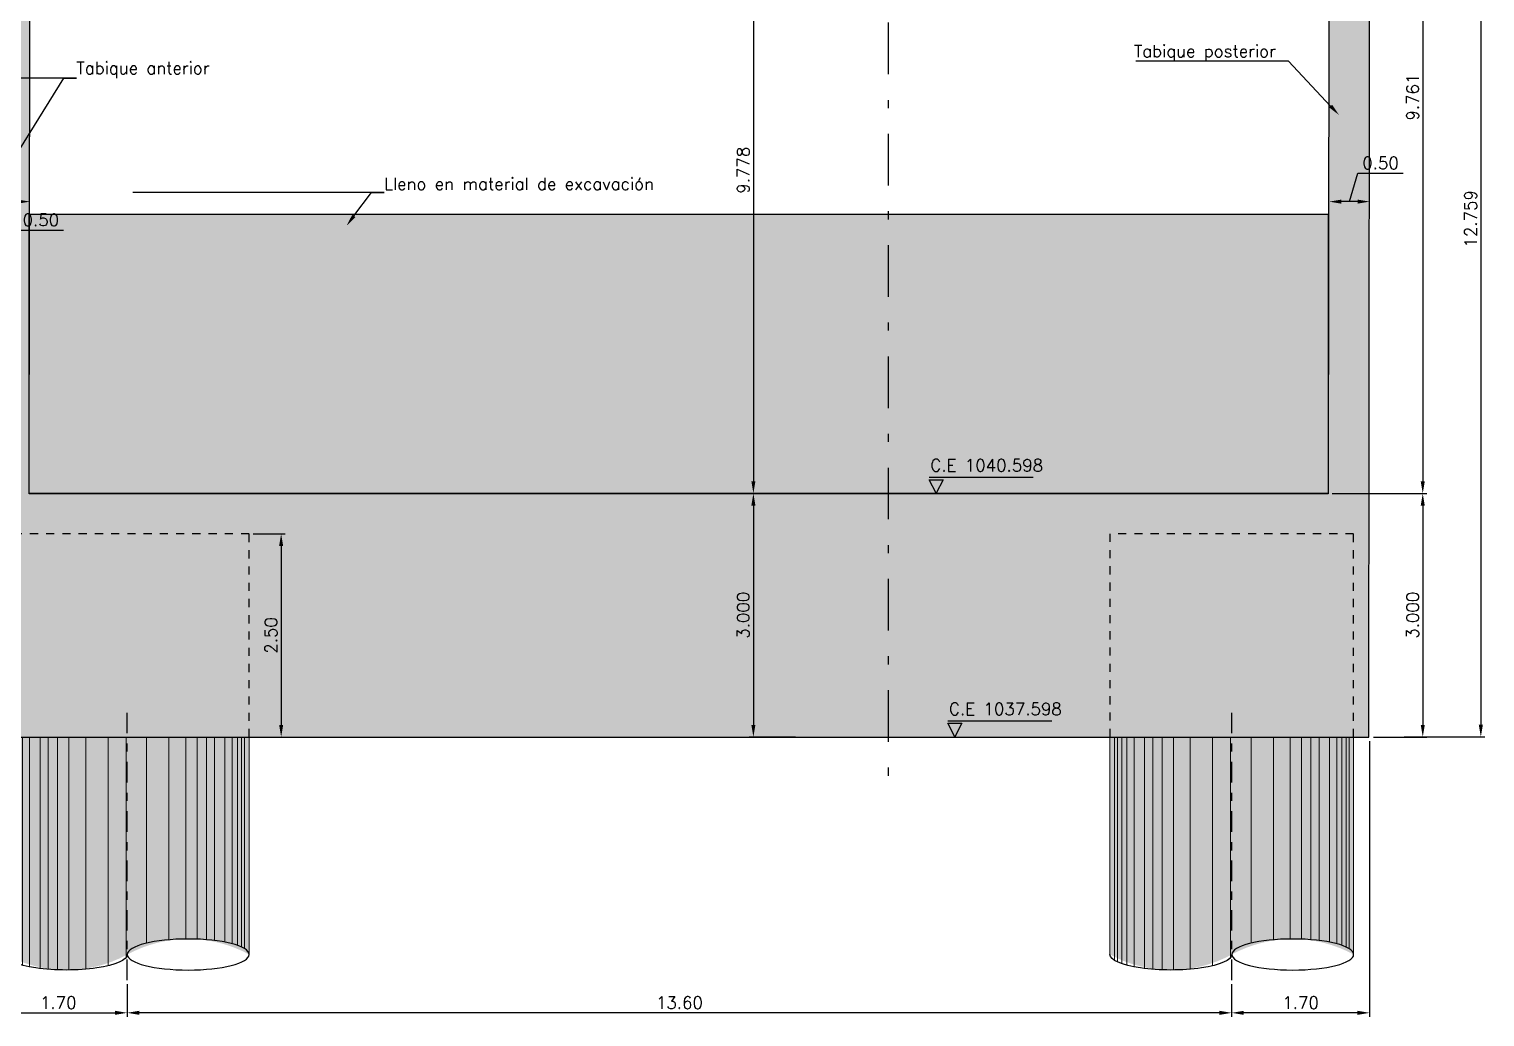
# Model space of a CAD drawing. Header units: metres. Extents: x 1080594 to 1081411, y 976871 to 977162.
# Drawn here: x 1081028.26 to 1081046.18, y 977058.77 to 977070.93 of the extents above; entities that cross this region are included whole.
import ezdxf
from ezdxf import colors
from ezdxf.entities.mleader import LeaderData, LeaderLine
from ezdxf.math import Vec2, Vec3

# ---------------------------------------------------------------- set-up
doc = ezdxf.new("R2010")
doc.units = ezdxf.units.M
doc.header["$LTSCALE"] = 25.4
doc.linetypes.add('DASHDOT', pattern=[1, 0.5, -0.25, 0, -0.25])
doc.linetypes.add('HIDDEN', pattern=[0.375, 0.25, -0.125])
for name, color, linetype in [('CONTRAPESO', 3, 'Continuous'), ('COT', 1, 'Continuous'), ('DIMCONTRAPESO', 1, 'Continuous'), ('PROYECC', 251, 'HIDDEN'), ('SOLIDOS', 9, 'Continuous')]:
    doc.layers.add(name, color=color, linetype=linetype)
for name, color, linetype, lineweight in [('COTA', 1, 'Continuous', 30), ('COTACIM', 20, 'Continuous', 5), ('EJECONTRAPESO', 41, 'DASHDOT', 30), ('EJEPILOTE', 145, 'DASHDOT', 30), ('OTROS', 8, 'Continuous', 5), ('SOLIDOREFCONT', 254, 'Continuous', 5), ('TUNEL', 5, 'Continuous', 20)]:
    doc.layers.add(name, color=color, linetype=linetype, lineweight=lineweight)
doc.styles.add('romans', font='romans.shx')
doc.dimstyles.new('Copy 75', dxfattribs={"dimtxt": 0.15, "dimasz": 0.15, "dimexe": 0.05, "dimexo": 0.05, "dimgap": 0.05, "dimtad": 1, "dimzin": 0, "dimdsep": 46, "dimtxsty": 'romans', "dimcen": 0.002, "dimclrd": 1, "dimclre": 1, "dimclrt": 3, "dimadec": 4, "dimazin": 0, "dimtfac": 1, "dimtofl": 0, "dimtmove": 1, "dimatfit": 3, "dimfxl": 1, "dimtolj": 1, "dimtzin": 0, "dimarcsym": 1})

# ---------------------------------------------------------------- blocks, each defined once
blk = doc.blocks.new('*D238')
at = {"layer": 'COTA', "color": 1, "lineweight": -2, "transparency": 16777216}
for p, q in [((1081044.516125902, 977068.8062600595), (1081044.621125902, 977069.1562600594)), ((1081044.621125902, 977069.1562600594), (1081045.178268759, 977069.1562600594)), ((1081044.616136809, 977068.8062600595), (1081044.416114995, 977068.8062600595))]:
    blk.add_line(p, q, dxfattribs=at)
at = {"layer": 'COTA', "color": 1, "transparency": 16777216}
for points in [[(1081044.416114995, 977068.8312600595), (1081044.416114995, 977068.7812600594), (1081044.266114995, 977068.8062600595)], [(1081044.616136809, 977068.8312600595), (1081044.616136809, 977068.7812600594), (1081044.766136809, 977068.8062600595)]]:
    blk.add_solid(points, dxfattribs=at)
at = {"layer": 'Defpoints', "color": 0, "transparency": 16777216}
for p in [(1081044.266114995, 977068.8062600595), (1081044.266114995, 977068.8062600595), (1081044.766136809, 977068.8062600595)]:
    blk.add_point(p, dxfattribs=at)
at = {"layer": 'COTA', "color": 3, "transparency": 16777216, "insert": (1081044.899697331, 977069.2812600594), "char_height": 0.15, "attachment_point": 5, "style": 'romans'}
blk.add_mtext('\\A1;0.50', dxfattribs=at)
blk = doc.blocks.new('*D239')
at = {"layer": 'COTA', "color": 1, "lineweight": -2, "transparency": 16777216}
for p, q in [((1081028.116114995, 977068.8062600592), (1081027.91639629, 977068.8062600592)), ((1081028.016255642, 977068.8062600592), (1081028.121255642, 977068.4562600593)), ((1081028.121255642, 977068.4562600593), (1081028.678398499, 977068.4562600593))]:
    blk.add_line(p, q, dxfattribs=at)
at = {"layer": 'COTA', "color": 1, "transparency": 16777216}
for points in [[(1081027.91639629, 977068.8312600593), (1081027.91639629, 977068.7812600592), (1081027.76639629, 977068.8062600592)], [(1081028.116114995, 977068.8312600593), (1081028.116114995, 977068.7812600592), (1081028.266114995, 977068.8062600592)]]:
    blk.add_solid(points, dxfattribs=at)
at = {"layer": 'Defpoints', "color": 0, "transparency": 16777216}
for p in [(1081027.76639629, 977068.8062600594), (1081027.76639629, 977068.8062600592), (1081028.266114995, 977068.8062600592)]:
    blk.add_point(p, dxfattribs=at)
at = {"layer": 'COTA', "color": 3, "transparency": 16777216, "insert": (1081028.399827071, 977068.5812600593), "char_height": 0.15, "attachment_point": 5, "style": 'romans'}
blk.add_mtext('\\A1;0.50', dxfattribs=at)
blk = doc.blocks.new('*D161')
at = {"layer": 'Defpoints', "color": 0, "transparency": 16777216}
for p in [(1081044.765138442, 977062.2136238085), (1081043.065564405, 977059.2214028975), (1081043.065564405, 977058.8177574459)]:
    blk.add_point(p, dxfattribs=at)
at = {"layer": 'DIMCONTRAPESO', "color": 1, "lineweight": -2, "transparency": 16777216}
for p, q in [((1081044.765138442, 977062.1636238084), (1081044.765138442, 977058.7677574458)), ((1081043.065564405, 977059.1714028975), (1081043.065564405, 977058.7677574458)), ((1081044.615138442, 977058.8177574459), (1081043.215564405, 977058.8177574459))]:
    blk.add_line(p, q, dxfattribs=at)
at = {"layer": 'DIMCONTRAPESO', "color": 1, "transparency": 16777216}
for points in [[(1081043.215564405, 977058.8427574459), (1081043.215564405, 977058.7927574458), (1081043.065564405, 977058.8177574459)], [(1081044.615138442, 977058.8427574459), (1081044.615138442, 977058.7927574458), (1081044.765138442, 977058.8177574459)]]:
    blk.add_solid(points, dxfattribs=at)
at = {"layer": 'DIMCONTRAPESO', "color": 3, "transparency": 16777216, "insert": (1081043.915351424, 977058.9427574459), "char_height": 0.15, "attachment_point": 5, "style": 'romans'}
blk.add_mtext('\\A1;1.70', dxfattribs=at)
blk = doc.blocks.new('PILOTE')
h = blk.add_hatch(color=256)
h.dxf.hatch_style = 1
h.set_gradient(color1=(51, 51, 51), color2=(173, 173, 173), tint=1, name='INVCYLINDER')
edge = h.paths.add_edge_path()
edge.add_line((1080656.416834545, 977060.1590362525), (1080656.416834545, 977062.8369320101))
edge.add_line((1080656.416834545, 977062.8369320101), (1080659.417876804, 977062.8369320101))
edge.add_line((1080659.417876804, 977062.8369320101), (1080659.417876804, 977060.1590362525))
edge.add_arc((1080658.66761624, 977061.5370580803), 1.569023604932751, 241.43402734232131, 298.56597265767874, ccw=False)
edge.add_arc((1080657.16709511, 977058.7797854457), 1.570103086822714, 61.45547212311708, 118.5445278768829)
at = {"layer": 'COT'}
blk.add_ellipse((1080657.16709511, 977060.1590362525), major_axis=(0.7502605647517244, 0), ratio=0.2543813295763042, dxfattribs=at)
blk.add_ellipse((1080658.66761624, 977060.1590362525), major_axis=(0.7502605647517244, 0), ratio=0.2543813295763042, start_param=3.141592653589792, end_param=6.283185307179586, dxfattribs=at)
at = {"layer": 'EJEPILOTE', "ltscale": 0.02}
blk.add_line((1080657.918716831, 977059.8447110992), (1080657.918716831, 977063.1356790137), dxfattribs=at)
at = {"layer": 'OTROS'}
for p, q in [((1080656.472292364, 977062.8369320101), (1080656.472292364, 977060.2310491129)), ((1080656.510527515, 977062.8369320101), (1080656.510527515, 977060.2513910077)), ((1080656.561507698, 977062.8369320101), (1080656.561507698, 977060.2717001326)), ((1080656.625232968, 977062.8369320101), (1080656.625232968, 977060.2910394119)), ((1080656.714448302, 977062.8369320101), (1080656.714448302, 977060.3112408698)), ((1080656.841898815, 977062.8369320101), (1080656.841898815, 977060.3310285627)), ((1080656.943859208, 977062.8369320101), (1080656.943859208, 977060.3412444418)), ((1080657.058564661, 977062.8369320101), (1080657.058564661, 977060.3478811213)), ((1080657.198760206, 977062.8369320101), (1080657.198760206, 977060.3497184741)), ((1080657.405764051, 977062.8369320101), (1080657.405764051, 977060.3399741807)), ((1080657.679471079, 977062.8369320101), (1080657.679471079, 977060.2984506316)), ((1080657.932716831, 977062.8369320101), (1080657.932716831, 977060.1206139127)), ((1080658.155240271, 977062.8369320101), (1080658.155240271, 977060.0266473495)), ((1080658.428947299, 977062.8369320101), (1080658.428947299, 977059.9780983244)), ((1080658.635951144, 977062.8369320101), (1080658.635951144, 977059.968354031)), ((1080658.776146688, 977062.8369320101), (1080658.776146688, 977059.9701913837)), ((1080658.890852141, 977062.8369320101), (1080658.890852141, 977059.9768280633)), ((1080658.992812535, 977062.8369320101), (1080658.992812535, 977059.9870439423)), ((1080659.120263048, 977062.8369320101), (1080659.120263048, 977060.0068316353)), ((1080659.209478382, 977062.8369320101), (1080659.209478382, 977060.0266473495)), ((1080659.273203652, 977062.8369320101), (1080659.273203652, 977060.0463723725)), ((1080659.324183835, 977062.8369320101), (1080659.324183835, 977060.0666814975)), ((1080659.362418986, 977062.8369320101), (1080659.362418986, 977060.0870233923)), ((1080656.625232968, 977060.0270330932), (1080656.625232968, 977060.0266473495))]:
    blk.add_line(p, q, dxfattribs=at)
blk.add_lwpolyline([(1080656.416834545, 977060.1590362525), (1080656.416834545, 977062.8369320101), (1080659.417876804, 977062.8369320101), (1080659.417876804, 977060.1590362525)], dxfattribs=at)
blk = doc.blocks.new('*D162')
at = {"layer": 'Defpoints', "color": 0, "transparency": 16777216}
for p in [(1081027.765325115, 977062.2136238085), (1081029.46335831, 977059.2214028975), (1081029.46335831, 977058.8177574459)]:
    blk.add_point(p, dxfattribs=at)
at = {"layer": 'DIMCONTRAPESO', "color": 1, "lineweight": -2, "transparency": 16777216}
for p, q in [((1081027.765325115, 977062.1636238084), (1081027.765325115, 977058.7677574458)), ((1081029.46335831, 977059.1714028975), (1081029.46335831, 977058.7677574458)), ((1081027.915325115, 977058.8177574459), (1081029.31335831, 977058.8177574459))]:
    blk.add_line(p, q, dxfattribs=at)
at = {"layer": 'DIMCONTRAPESO', "color": 1, "transparency": 16777216}
for points in [[(1081027.915325115, 977058.8427574459), (1081027.915325115, 977058.7927574458), (1081027.765325115, 977058.8177574459)], [(1081029.31335831, 977058.8427574459), (1081029.31335831, 977058.7927574458), (1081029.46335831, 977058.8177574459)]]:
    blk.add_solid(points, dxfattribs=at)
at = {"layer": 'DIMCONTRAPESO', "color": 3, "transparency": 16777216, "insert": (1081028.614341713, 977058.9427574459), "char_height": 0.15, "attachment_point": 5, "style": 'romans'}
blk.add_mtext('\\A1;1.70', dxfattribs=at)
blk = doc.blocks.new('*D163')
at = {"layer": 'Defpoints', "color": 0, "transparency": 16777216}
for p in [(1081029.46335831, 977059.0243834046), (1081043.065564405, 977059.0243834046), (1081029.46335831, 977058.8177574459)]:
    blk.add_point(p, dxfattribs=at)
at = {"layer": 'DIMCONTRAPESO', "color": 1, "lineweight": -2, "transparency": 16777216}
for p, q in [((1081029.46335831, 977058.9743834046), (1081029.46335831, 977058.7677574458)), ((1081043.065564405, 977058.9743834046), (1081043.065564405, 977058.7677574458)), ((1081042.915564405, 977058.8177574459), (1081029.61335831, 977058.8177574459))]:
    blk.add_line(p, q, dxfattribs=at)
at = {"layer": 'DIMCONTRAPESO', "color": 1, "transparency": 16777216}
for points in [[(1081029.61335831, 977058.8427574459), (1081029.61335831, 977058.7927574458), (1081029.46335831, 977058.8177574459)], [(1081042.915564405, 977058.8427574459), (1081042.915564405, 977058.7927574458), (1081043.065564405, 977058.8177574459)]]:
    blk.add_solid(points, dxfattribs=at)
at = {"layer": 'DIMCONTRAPESO', "color": 3, "transparency": 16777216, "insert": (1081036.264461357, 977058.9427574459), "char_height": 0.15, "attachment_point": 5, "style": 'romans'}
blk.add_mtext('\\A1;13.60', dxfattribs=at)
blk = doc.blocks.new('*D1367')
at = {"layer": 'Defpoints', "color": 0, "transparency": 16777216}
for p in [(1081038.243542319, 977065.2136238085), (1081037.175268872, 977062.2136238085), (1081037.743728992, 977062.2136238085)]:
    blk.add_point(p, dxfattribs=at)
at = {"layer": 'TUNEL', "color": 1, "lineweight": -2, "transparency": 16777216}
for p, q in [((1081038.193542319, 977065.2136238085), (1081037.125268872, 977065.2136238085)), ((1081037.175268872, 977065.0636238084), (1081037.175268872, 977062.3636238085)), ((1081037.693728992, 977062.2136238085), (1081037.125268872, 977062.2136238085))]:
    blk.add_line(p, q, dxfattribs=at)
at = {"layer": 'TUNEL', "color": 1, "transparency": 16777216}
for points in [[(1081037.150268872, 977065.0636238084), (1081037.200268872, 977065.0636238084), (1081037.175268872, 977065.2136238085)], [(1081037.150268872, 977062.3636238085), (1081037.200268872, 977062.3636238085), (1081037.175268872, 977062.2136238085)]]:
    blk.add_solid(points, dxfattribs=at)
at = {"layer": 'TUNEL', "color": 3, "transparency": 16777216, "insert": (1081037.050268872, 977063.7136238086), "char_height": 0.15, "attachment_point": 5, "rotation": 90, "style": 'romans'}
blk.add_mtext('\\A1;3.000', dxfattribs=at)
blk = doc.blocks.new('*D1368')
at = {"layer": 'Defpoints', "color": 0, "transparency": 16777216}
for p in [(1081044.26485806, 977065.2135814803), (1081044.764858059, 977062.2136238085), (1081045.419492347, 977062.2136238085)]:
    blk.add_point(p, dxfattribs=at)
at = {"layer": 'TUNEL', "color": 1, "lineweight": -2, "transparency": 16777216}
for p, q in [((1081044.31485806, 977065.2135814803), (1081045.469492347, 977065.2135814803)), ((1081045.419492347, 977065.0635814803), (1081045.419492347, 977062.3636238085)), ((1081044.814858059, 977062.2136238085), (1081045.469492347, 977062.2136238085))]:
    blk.add_line(p, q, dxfattribs=at)
at = {"layer": 'TUNEL', "color": 1, "transparency": 16777216}
for points in [[(1081045.394492347, 977065.0635814803), (1081045.444492347, 977065.0635814803), (1081045.419492347, 977065.2135814803)], [(1081045.394492347, 977062.3636238085), (1081045.444492347, 977062.3636238085), (1081045.419492347, 977062.2136238085)]]:
    blk.add_solid(points, dxfattribs=at)
at = {"layer": 'TUNEL', "color": 3, "transparency": 16777216, "insert": (1081045.294492347, 977063.7136026445), "char_height": 0.15, "attachment_point": 5, "rotation": 90, "style": 'romans'}
blk.add_mtext('\\A1;3.000', dxfattribs=at)
blk = doc.blocks.new('*D1373')
at = {"layer": 'Defpoints', "color": 0, "transparency": 16777216}
for p in [(1081038.460224689, 977074.9918145378), (1081037.175268872, 977065.2136238085), (1081038.243542319, 977065.2136238085)]:
    blk.add_point(p, dxfattribs=at)
at = {"layer": 'TUNEL', "color": 1, "lineweight": -2, "transparency": 16777216}
for p, q in [((1081038.410224689, 977074.9918145378), (1081037.125268872, 977074.9918145378)), ((1081037.175268872, 977074.8418145378), (1081037.175268872, 977065.3636238085)), ((1081038.193542319, 977065.2136238085), (1081037.125268872, 977065.2136238085))]:
    blk.add_line(p, q, dxfattribs=at)
at = {"layer": 'TUNEL', "color": 1, "transparency": 16777216}
for points in [[(1081037.150268872, 977074.8418145378), (1081037.200268872, 977074.8418145378), (1081037.175268872, 977074.9918145378)], [(1081037.150268872, 977065.3636238085), (1081037.200268872, 977065.3636238085), (1081037.175268872, 977065.2136238085)]]:
    blk.add_solid(points, dxfattribs=at)
at = {"layer": 'TUNEL', "color": 3, "transparency": 16777216, "insert": (1081037.050268872, 977069.1930191232), "char_height": 0.15, "attachment_point": 5, "rotation": 90, "style": 'romans'}
blk.add_mtext('\\A1;9.778', dxfattribs=at)
blk = doc.blocks.new('*D1374')
at = {"layer": 'Defpoints', "color": 0, "transparency": 16777216}
for p in [(1081044.75499316, 977074.9741043757), (1081044.2551589, 977065.2135814803), (1081045.419492347, 977065.2135814803)]:
    blk.add_point(p, dxfattribs=at)
at = {"layer": 'TUNEL', "color": 1, "lineweight": -2, "transparency": 16777216}
for p, q in [((1081044.80499316, 977074.9741043757), (1081045.469492347, 977074.9741043757)), ((1081045.419492347, 977074.8241043757), (1081045.419492347, 977065.3635814803)), ((1081044.3051589, 977065.2135814803), (1081045.469492347, 977065.2135814803))]:
    blk.add_line(p, q, dxfattribs=at)
at = {"layer": 'TUNEL', "color": 1, "transparency": 16777216}
for points in [[(1081045.394492347, 977074.8241043757), (1081045.444492347, 977074.8241043757), (1081045.419492347, 977074.9741043757)], [(1081045.394492347, 977065.3635814803), (1081045.444492347, 977065.3635814803), (1081045.419492347, 977065.2135814803)]]:
    blk.add_solid(points, dxfattribs=at)
at = {"layer": 'TUNEL', "color": 3, "transparency": 16777216, "insert": (1081045.294492347, 977070.0938429282), "char_height": 0.15, "attachment_point": 5, "rotation": 90, "style": 'romans'}
blk.add_mtext('\\A1;9.761', dxfattribs=at)
blk = doc.blocks.new('*D1375')
at = {"layer": 'Defpoints', "color": 0, "transparency": 16777216}
for p in [(1081044.764858059, 977074.9741043757), (1081045.139575705, 977062.2152125926), (1081046.134684017, 977062.2152125926)]:
    blk.add_point(p, dxfattribs=at)
at = {"layer": 'TUNEL', "color": 1, "lineweight": -2, "transparency": 16777216}
for p, q in [((1081044.814858059, 977074.9741043757), (1081046.184684017, 977074.9741043757)), ((1081046.134684017, 977074.8241043757), (1081046.134684017, 977062.3652125926)), ((1081045.189575705, 977062.2152125926), (1081046.184684017, 977062.2152125926))]:
    blk.add_line(p, q, dxfattribs=at)
at = {"layer": 'TUNEL', "color": 1, "transparency": 16777216}
for points in [[(1081046.109684017, 977074.8241043757), (1081046.159684017, 977074.8241043757), (1081046.134684017, 977074.9741043757)], [(1081046.109684017, 977062.3652125926), (1081046.159684017, 977062.3652125926), (1081046.134684017, 977062.2152125926)]]:
    blk.add_solid(points, dxfattribs=at)
at = {"layer": 'TUNEL', "color": 3, "transparency": 16777216, "insert": (1081046.009684017, 977068.5946584843), "char_height": 0.15, "attachment_point": 5, "rotation": 90, "style": 'romans'}
blk.add_mtext('\\A1;12.759', dxfattribs=at)
blk = doc.blocks.new('*D1597')
at = {"layer": 'COTA', "color": 1, "lineweight": -2, "transparency": 16777216}
for p, q in [((1081031.015240595, 977064.7156547224), (1081031.409290168, 977064.7156547224)), ((1081031.359290167, 977064.5656547224), (1081031.359290167, 977062.3636238085)), ((1081031.015240595, 977062.2136238085), (1081031.409290168, 977062.2136238085))]:
    blk.add_line(p, q, dxfattribs=at)
at = {"layer": 'COTA', "color": 1, "transparency": 16777216}
for points in [[(1081031.334290168, 977064.5656547224), (1081031.384290167, 977064.5656547224), (1081031.359290167, 977064.7156547224)], [(1081031.334290168, 977062.3636238085), (1081031.384290167, 977062.3636238085), (1081031.359290167, 977062.2136238085)]]:
    blk.add_solid(points, dxfattribs=at)
at = {"layer": 'Defpoints', "color": 0, "transparency": 16777216}
for p in [(1081030.965240595, 977064.7156547224), (1081030.965240595, 977062.2136238085), (1081031.359290167, 977062.2136238085)]:
    blk.add_point(p, dxfattribs=at)
at = {"layer": 'COTA', "color": 3, "transparency": 16777216, "insert": (1081031.234290167, 977063.4646392656), "char_height": 0.15, "attachment_point": 5, "rotation": 90, "style": 'romans'}
blk.add_mtext('\\A1;2.50', dxfattribs=at)

msp = doc.modelspace()

# ---------------------------------------------------------------- hatches: boundary and pattern name
at = {"layer": 'SOLIDOREFCONT', "true_color": 0x5b5b5b, "transparency": 33554546}
h = msp.add_hatch(dxfattribs=at)
h.set_pattern_fill('AR-CONC', color=251, scale=0.005)
h.set_pattern_definition([(49.99999999999999, (0, 0), (0.91092334498002, -0.07969542769451543), [0.09525, -1.04775]), (355, (0, 0), (-0.1762171071248467, 0.9552842261951757), [0.0762, -0.83820292085]), (100.4514447, (0.075910035, -0.0066412675), (0.7347062354517664, 0.8755887595609755), [0.080950044, -0.8904512229999999]), (46.18420000000002, (0, 0.254), (1.35539520446065, -0.2102116396636357), [0.142875, -1.571625]), (96.63555760999996, (0.1129495, 0.2364825), (1.187020670257515, 1.237130622988608), [0.1214251157, -1.3356780408]), (351.1841511700001, (0, 0.254), (1.187020670324885, 1.237130622927663), [0.11429983535, -1.2572986596]), (21, (0.127, 0.1905), (0.7580719563456624, -0.5113259909354381), [0.09525, -1.04775]), (326.0000000000001, (0.127, 0.1905), (0.3090101417382354, 0.9209398306115963), [0.0762, -0.8382]), (71.45144499999999, (0.190172663, 0.1478895005), (1.067082096393581, 0.4096138444295262), [0.08095004400000001, -0.8904496879999999]), (37.50000000000001, (0, 0), (0.01544301625295908, 0.4227751943657655), [0, -0.82804, 0, -0.8509000000000001, 0, -0.8413750000000001]), (7.499999999999999, (0, 0), (0.3340983125515287, 0.5009028740905975), [0, -0.48514, 0, -0.80899, 0, -0.320675]), (327.5, (-0.28321, 0), (0.677952975834357, -0.02864371996336722), [0, -0.3175, 0, -0.9906, 0, -1.31445]), (317.5, (-0.41021, 0), (0.7406459069300902, 0.1271324551666652), [0, -0.41275, 0, -0.65786, 0, -0.93345])])
h.paths.add_polyline_path([(1081028.255158899, 977065.2136238085), (1081028.266114995, 977073.9943397719), (1081029.419252178, 977073.994339772), (1081029.419252178, 977074.2530305823), (1081028.57405879, 977075.0271903898), (1081027.755558134, 977075.0269078448), (1081027.755558134, 977065.5098159304), (1081027.755532993, 977065.2136342799), (1081027.755345572, 977062.2136238085), (1081044.755158899, 977062.2136238085), (1081044.765834611, 977074.9748203392), (1081037.167061368, 977074.9943397719), (1081037.167061368, 977074.8040495317), (1081038.064603306, 977073.9943378099), (1081044.266114995, 977073.9943397719), (1081044.255158899, 977065.2136238085)])
h.paths.add_polyline_path([(1081030.596891674, 977074.9943397719), (1081029.168183518, 977074.9943397719), (1081029.168183519, 977074.8024724574), (1081030.064673466, 977073.9943397719), (1081031.416626752, 977073.9943397719), (1081031.416626752, 977074.2553972487)], flags=17)
h.paths.add_polyline_path([(1081032.064675851, 977073.9943397719), (1081033.416626752, 977073.9943397719), (1081033.416626752, 977074.2553972487), (1081032.596306108, 977074.9943397719), (1081031.168183518, 977074.9943385319), (1081031.168183519, 977074.8024724574)], flags=17)
h.paths.add_polyline_path([(1081035.416626752, 977073.9943397719), (1081035.416626752, 977074.2553972487), (1081034.596891676, 977074.9943397706), (1081033.168183518, 977074.9943385319), (1081033.168183519, 977074.8024724574), (1081034.064674978, 977073.9943386108)], flags=17)
h.paths.add_polyline_path([(1081036.596306108, 977074.9943397719), (1081035.168183518, 977074.9943385319), (1081035.168183519, 977074.8024724574), (1081036.064675423, 977073.9943382103), (1081037.416626752, 977073.9943397719), (1081037.416626752, 977074.2553318389)], flags=17)
at = {"layer": 'SOLIDOS'}
h = msp.add_hatch(dxfattribs=at)
h.set_pattern_fill('SWAMP', color=252, scale=0.005)
h.set_pattern_definition([(0, (340.3159366806503, -0.1488506436580792), (0.0635, 0.109985226181), [0.015875, -0.111125]), (90, (340.3238741806708, -0.1488506436580792), (-0.06349999999999999, 0.109985226181), [0.0079375, -0.212032952362]), (90, (340.3258585557342, -0.1488506436580792), (-0.06349999999999999, 0.109985226181), [0.006350000000000001, -0.213620452362]), (90, (340.3218898056075, -0.1488506436580792), (-0.06349999999999999, 0.109985226181), [0.006350000000000001, -0.213620452362]), (59.99999999999999, (340.3278429305647, -0.1488506436580792), (-0.06349999991372332, 0.1099852262308119), [0.00508, -0.12192]), (120, (340.3199054305442, -0.1488506436580792), (-0.1269999999137233, 4.981188794772607e-11), [0.005079999999999997, -0.1219199999999999])])
h.paths.add_polyline_path([(1081044.252741019, 977068.651957212), (1081028.255196464, 977068.6519549426), (1081028.255196463, 977065.2064891284), (1081044.255196464, 977065.2064891283)])

# ---------------------------------------------------------------- linework, layer by layer
at = {"layer": 'CONTRAPESO'}
for points in [[(1081028.255158899, 977065.2136238085), (1081028.255158899, 977065.2136238085), (1081028.266114995, 977073.9943397719), (1081029.419252178, 977073.994339772), (1081029.419252178, 977074.2530305823), (1081028.57405879, 977075.0271903898), (1081027.755558134, 977075.0269078448), (1081027.755558134, 977065.5098159304), (1081027.755558134, 977065.5098159304), (1081027.755532993, 977065.2136342799), (1081027.755345572, 977062.2136238085), (1081044.755158899, 977062.2136238085), (1081044.765834611, 977074.9748203392), (1081037.167061368, 977074.9943397719), (1081037.167061368, 977074.8040495317), (1081038.064603306, 977073.9943378099), (1081044.266114995, 977073.9943397719), (1081044.255158899, 977065.2136238085)], [(1081028.25515942, 977068.6516827175), (1081044.254759849, 977068.6519574984), (1081044.255196464, 977065.2064891283), (1081028.255233507, 977065.2064891284)]]:
    msp.add_lwpolyline(points, close=True, dxfattribs=at)
at = {"layer": 'COTA', "color": 2}
for points in [[(1081039.340139269, 977065.4139581557), (1081040.621101078, 977065.4139581557)], [(1081039.570254461, 977062.4139581557), (1081040.85121627, 977062.4139581557)]]:
    msp.add_lwpolyline(points, dxfattribs=at)
for points in [[(1081039.340139269, 977065.3826811381), (1081039.512238341, 977065.3826811381), (1081039.426188805, 977065.2152695763), (1081039.426188805, 977065.2152695763)], [(1081039.570254461, 977062.3826811381), (1081039.742353533, 977062.3826811381), (1081039.656303997, 977062.2152695763), (1081039.656303997, 977062.2152695763)]]:
    msp.add_lwpolyline(points, close=True, dxfattribs=at)
at = {"layer": 'EJECONTRAPESO', "ltscale": 0.05}
msp.add_lwpolyline([(1081038.836225956, 977076.489967558), (1081038.835249403, 977061.6000614199)], dxfattribs=at)
at = {"layer": 'PROYECC', "color": 14, "ltscale": 0.01}
for points in [[(1081027.964198336, 977062.2136238085), (1081030.965240595, 977062.2136238085), (1081030.965240595, 977064.7156547224), (1081027.964198336, 977064.7156547224)], [(1081041.566404432, 977062.2136238085), (1081044.567446691, 977062.2136238085), (1081044.567446691, 977064.7156547224), (1081041.566404432, 977064.7156547224)]]:
    msp.add_lwpolyline(points, close=True, dxfattribs=at)

# ---------------------------------------------------------------- block references
at = {"layer": 'DIMCONTRAPESO', "xscale": -1}
for p in [(2161687.382075141, -0.6233082016697153), (2161700.985257789, -0.6233082016697153)]:
    msp.add_blockref('PILOTE', p, dxfattribs=at)

# ---------------------------------------------------------------- texts
at = {"layer": 'COTA', "color": 3, "char_height": 0.15, "attachment_point": 1, "style": 'romans'}
for s, insert in [('C.E 1040.598', (1081039.355112716, 977065.6345409954)), ('C.E 1037.598', (1081039.585227908, 977062.6345409954))]:
    msp.add_mtext(s, dxfattribs=dict(at, insert=insert))

# ---------------------------------------------------------------- dimensions: what is measured, and where the dimension line sits
at = {"layer": 'COTA'}
for base, p1, p2, picture, middle in [((1081044.266114995, 977068.8062600595), (1081044.766136809, 977068.8062600595), (1081044.266114995, 977068.8062600595), '*D238', (1081044.671125902, 977069.2812600594)), ((1081027.76639629, 977068.8062600592), (1081028.266114995, 977068.8062600592), (1081027.76639629, 977068.8062600594), '*D239', (1081028.171255642, 977068.5812600593))]:
    dim = msp.add_linear_dim(base=base, p1=p1, p2=p2, angle=180, dimstyle='Copy 75', dxfattribs=at)
    dim.commit()
    dim.dimension.update_dxf_attribs({"geometry": picture, "text_midpoint": middle})
at = {"layer": 'COTA', "color": 2}
dim = msp.add_linear_dim(base=(1081031.359290167, 977062.2136238085), p1=(1081030.965240595, 977064.7156547224), p2=(1081030.965240595, 977062.2136238085), angle=90, dimstyle='Copy 75', dxfattribs=at)
dim.commit()
dim.dimension.update_dxf_attribs({"geometry": '*D1597', "text_midpoint": (1081031.234290167, 977063.4646392656)})
at = {"layer": 'DIMCONTRAPESO'}
for base, p1, p2, picture, middle in [((1081029.46335831, 977058.8177574459), (1081027.765325115, 977062.2136238085), (1081029.46335831, 977059.2214028975), '*D162', (1081028.614341713, 977058.9427574459)), ((1081043.065564405, 977058.8177574459), (1081044.765138442, 977062.2136238085), (1081043.065564405, 977059.2214028975), '*D161', (1081043.915351424, 977058.9427574459)), ((1081029.46335831, 977058.8177574459), (1081043.065564405, 977059.0243834046), (1081029.46335831, 977059.0243834046), '*D163', (1081036.264461357, 977058.9427574459))]:
    dim = msp.add_linear_dim(base=base, p1=p1, p2=p2, angle=180, dimstyle='Copy 75', dxfattribs=at)
    dim.commit()
    dim.dimension.update_dxf_attribs({"geometry": picture, "text_midpoint": middle})
at = {"layer": 'TUNEL', "color": 40, "true_color": 0xf8d731}
dim = msp.add_linear_dim(base=(1081037.175268872, 977065.2136238085), p1=(1081038.460224689, 977074.9918145378), p2=(1081038.243542319, 977065.2136238085), angle=90, dimstyle='Copy 75', override={"dimdec": 3}, dxfattribs=at)
dim.commit()
dim.dimension.update_dxf_attribs({"geometry": '*D1373', "text_midpoint": (1081037.175268872, 977069.1930191232), "dimtype": 160})
for base, p1, p2, picture, middle in [((1081045.419492347, 977065.2135814803), (1081044.75499316, 977074.9741043757), (1081044.2551589, 977065.2135814803), '*D1374', (1081045.294492347, 977070.0938429282)), ((1081046.134684017, 977062.2152125926), (1081044.764858059, 977074.9741043757), (1081045.139575705, 977062.2152125926), '*D1375', (1081046.009684017, 977068.5946584843)), ((1081037.175268872, 977062.2136238085), (1081038.243542319, 977065.2136238085), (1081037.743728992, 977062.2136238085), '*D1367', (1081037.050268872, 977063.7136238086)), ((1081045.419492347, 977062.2136238085), (1081044.26485806, 977065.2135814803), (1081044.764858059, 977062.2136238085), '*D1368', (1081045.294492347, 977063.7136026445))]:
    dim = msp.add_linear_dim(base=base, p1=p1, p2=p2, angle=90, dimstyle='Copy 75', override={"dimdec": 3}, dxfattribs=at)
    dim.commit()
    dim.dimension.update_dxf_attribs({"geometry": picture, "text_midpoint": middle})

# ---------------------------------------------------------------- leaders
at = {"layer": 'COTACIM'}
ml = msp.add_multileader_mtext('Standard', dxfattribs=at)
ml.set_content('Tabique posterior', color=3, style='romans')
ml.set_leader_properties(color=256)
ml.build(insert=Vec2(0, 0))
ml.multileader.update_dxf_attribs({"text_left_attachment_type": 6, "text_right_attachment_type": 6, "dogleg_length": 0.1560199508385566, "arrow_head_size": 0.15})
ctx = ml.context
ctx.base_point, ctx.char_height, ctx.arrow_head_size, ctx.landing_gap_size, ctx.plane_origin = Vec3(1081041.645984319, 977070.5346922996), 0.15, 0.15, 0, Vec3(1081044.946150592, 977069.056148694)
ctx.left_attachment, ctx.right_attachment, ctx.text_align_type = 6, 6, 2
notes = []
notes.append((ctx, [(1, (1, 1, 0), (1081043.766289984, 977070.5346922996), (-1, 0), 0.1560199508385566, [(0, [(1081044.38727688, 977069.8738217367)], 0, [])])]))
ctx.mtext.insert, ctx.mtext.width, ctx.mtext.alignment, ctx.mtext.flow_direction = Vec3(1081043.610270033, 977070.7346922995), 4.216741702286527, 3, 5
ml = msp.add_multileader_mtext('Standard', dxfattribs=at)
ml.set_content('Tabique anterior', color=3, style='romans')
ml.set_leader_properties(color=256)
ml.build(insert=Vec2(0, 0))
ml.multileader.update_dxf_attribs({"text_left_attachment_type": 6, "text_right_attachment_type": 6, "dogleg_length": 0.1560199508385566, "arrow_head_size": 0.15})
ctx = ml.context
ctx.base_point, ctx.char_height, ctx.arrow_head_size, ctx.landing_gap_size, ctx.plane_origin = Vec3(1081028.837915814, 977070.3269257568), 0.15, 0.15, 0, Vec3(1081028.27114509, 977068.9277939686)
ctx.left_attachment, ctx.right_attachment = 6, 6
notes.append((ctx, [(0, (1, 1, 0), (1081028.681895864, 977070.3269257568), (1, 0), 0.1560199508385566, [(0, [(1081027.987619092, 977069.2049151405)], 0, [])])]))
ctx.mtext.insert, ctx.mtext.width, ctx.mtext.flow_direction = Vec3(1081028.837915814, 977070.5269257567), 4.216741702286527, 5
ml = msp.add_multileader_mtext('Standard', dxfattribs=at)
ml.set_content('Lleno en material de excavación', color=3, style='romans')
ml.set_leader_properties(color=256)
ml.build(insert=Vec2(0, 0))
ml.multileader.update_dxf_attribs({"text_left_attachment_type": 6, "text_right_attachment_type": 6, "dogleg_length": 0.1560199508385566, "arrow_head_size": 0.15})
ctx = ml.context
ctx.base_point, ctx.char_height, ctx.arrow_head_size, ctx.landing_gap_size, ctx.plane_origin = Vec3(1081032.627281602, 977068.9196762803), 0.15, 0.15, 0, Vec3(1081036.805310258, 977067.3865160967)
ctx.left_attachment, ctx.right_attachment = 6, 6
notes.append((ctx, [(0, (1, 1, 0), (1081032.471261652, 977068.9196762803), (1, 0), 0.1560199508385566, [(0, [(1081032.165098141, 977068.5095472768)], 0, [])])]))
ctx.mtext.insert, ctx.mtext.width, ctx.mtext.flow_direction = Vec3(1081032.627281602, 977069.0996762804), 4.216741702286527, 5
for ctx, leaders in notes:
    for number, flags, end, landing, length, lines in leaders:
        leader = LeaderData()
        leader.index, (leader.has_last_leader_line, leader.has_dogleg_vector, leader.attachment_direction) = number, flags
        leader.last_leader_point, leader.dogleg_vector, leader.dogleg_length = Vec3(end), Vec3(landing), length
        for number, points, colour, breaks in lines:
            line = LeaderLine()
            line.index, line.vertices, line.color, line.breaks = number, Vec3.list(points), colors.encode_raw_color(colour), breaks
            leader.lines.append(line)
        ctx.leaders.append(leader)

doc.saveas('drawing.dxf')
